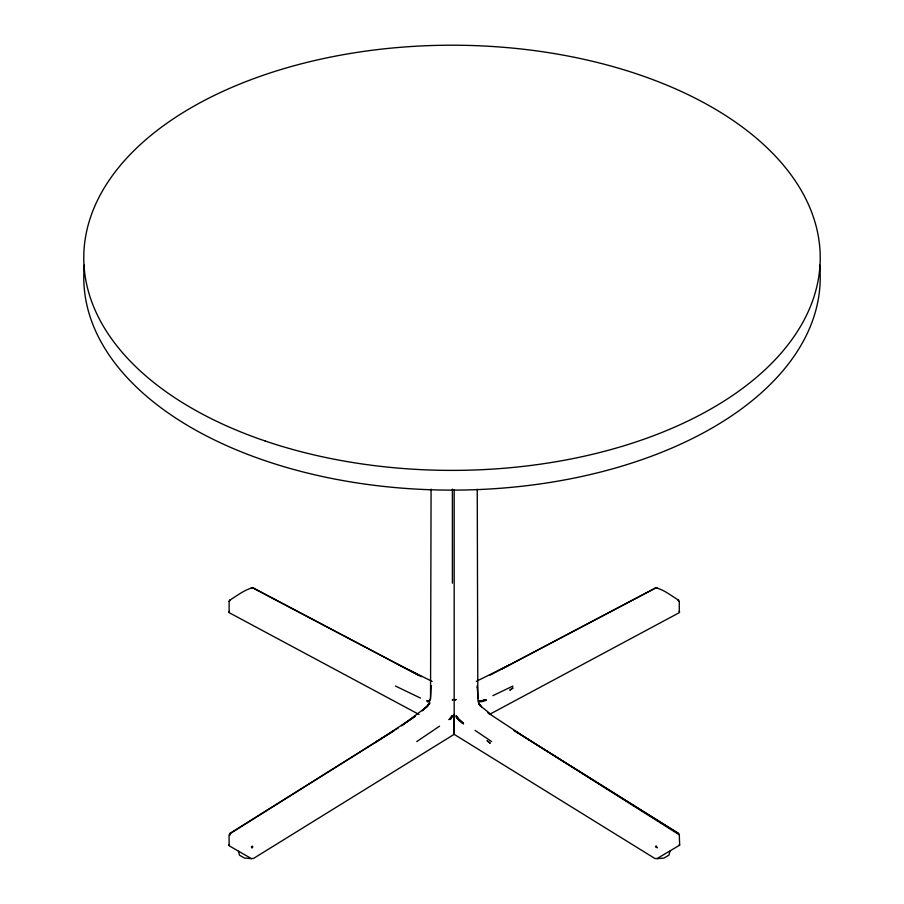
<?xml version="1.0" encoding="UTF-8"?>
<svg xmlns="http://www.w3.org/2000/svg" width="904" height="904" viewBox="0 0 904 904"><rect width="100%" height="100%" fill="white"/><g stroke="black" fill="none" stroke-linecap="round" stroke-linejoin="round"><path stroke-width="1.36" d="M454.17 717.584L454.158 734.342L253.425 858.495L251.255 858.54L229.141 845.771L229.062 834.776M454.17 716.567L454.17 714.397M477.832 699.3L477.244 489.279M477.267 685.673L477.956 698.43M419.049 714.465L229.164 612.675L229.096 601.386L229.74 600.188C237.13 595.713 244.498 589.657 252.905 587.724L421.4 676.712M427.49 706.047L429.536 703.606L422.191 710.781L427.705 706.058L429.863 702.803L426.756 706.792L401.602 725.731M430.553 697.447L431.14 685.661M430.53 699.278L431.084 489.132M426.744 706.996L422.213 710.465M670 851.218L668.904 855.207L663.965 858.054L657.072 858.687M431.118 687.718L431.084 687.085M430.451 698.419L429.14 701.527L427.547 701.798L429.581 701.221L429.716 700.284M458.791 720.183L459.198 719.595L456.486 715.742L455.819 715.911C456.848 720.443 470.261 729.042 459.198 719.595L463.424 723.595L456.509 717.358L456.656 716.42L458.215 719.143M394.2 730.522L229.752 833.511L229.571 835.454L230.362 833.477L377.363 741.144L375.16 742.557L415.501 716.115L406.111 722.635M250.973 588.436L251.425 587.668M229.096 601.386L230.384 600.29L229.74 600.188M228.689 845.127L229.141 844.472M515.303 731.257L678.61 833.533L679.288 834.799L679.672 845.15L657.106 858.551L654.925 858.506L454.158 734.342L454.192 489.765M228.712 612.076L229.164 611.454M679.311 601.397L679.243 612.686L489.358 714.476M656.982 587.679L655.502 587.736C663.931 589.611 671.254 595.781 678.667 600.199L678.633 601.092L678.023 600.301L678.667 600.199M401.794 725.618L405.026 723.392M416.733 741.585L439.57 726.161M375.16 742.557L394.393 730.421M398.359 727.878L395.534 729.709M490.081 675.152L656.157 587.679L501.087 669.378M476.306 681.356L509.449 664.881M492.883 695.673L512.918 686.046M481.64 701.685L486.194 700.306C485.391 698.091 480.973 702.385 478.849 700.769L478.668 700.284C479.674 704.08 483.809 699.199 486.171 699.798L481.629 701.312L479.267 701.538L478.849 700.769L480.894 701.402M229.752 833.511L230.362 833.477M678.61 833.533L513.958 730.443M251.312 858.664L244.419 858.043L239.481 855.184L238.385 851.206M252.171 587.577L252.905 587.724M395.432 686.034L420.529 698.103M432.101 681.379L398.935 664.892L252.261 587.668M397.545 664.214L418.337 675.13M478.668 702.928C483.504 710.295 478.295 704.159 477.933 700.329M487.855 712.804L531.021 741.144L679.288 834.799M475.131 730.421L491.618 741.562M481.595 706.815L490.702 714.16M477.267 687.108L477.244 687.729M679.243 611.466L679.695 612.087M679.22 844.494L679.672 845.15M452.395 489.132L452.395 583.193M819.578 264.895A368.233 212.598 0 0 1 452 490.115A368.233 212.598 0 0 1 84.422 264.895M455.955 699.515L455.322 699.933L455.955 699.515M252.148 847.003L252.046 848.054L251.402 846.856L252.227 846.11L252.883 846.867L252.148 847.003M451.898 715.742L451.842 717.347L450.328 719.403L452.542 715.9L451.898 715.742M487.188 740.839L490.047 743.088L487.188 740.839M451.74 716.431L449.152 719.584L451.74 716.431M656.123 846.11L655.479 846.878L657.411 847.805L656.123 846.11M512.851 688.057L510.014 690.012L512.851 688.057M453.028 699.413L452.395 700.001L453.028 699.413M429.524 700.769L426.937 700.939L429.524 700.769M481.448 706.759L478.849 703.606L481.448 706.759M265.098 440.971A368.233 212.598 0 0 0 820.21 259.651A368.233 212.598 0 0 0 270.68 72.761A368.233 212.598 0 0 0 265.098 440.971"/></g></svg>
